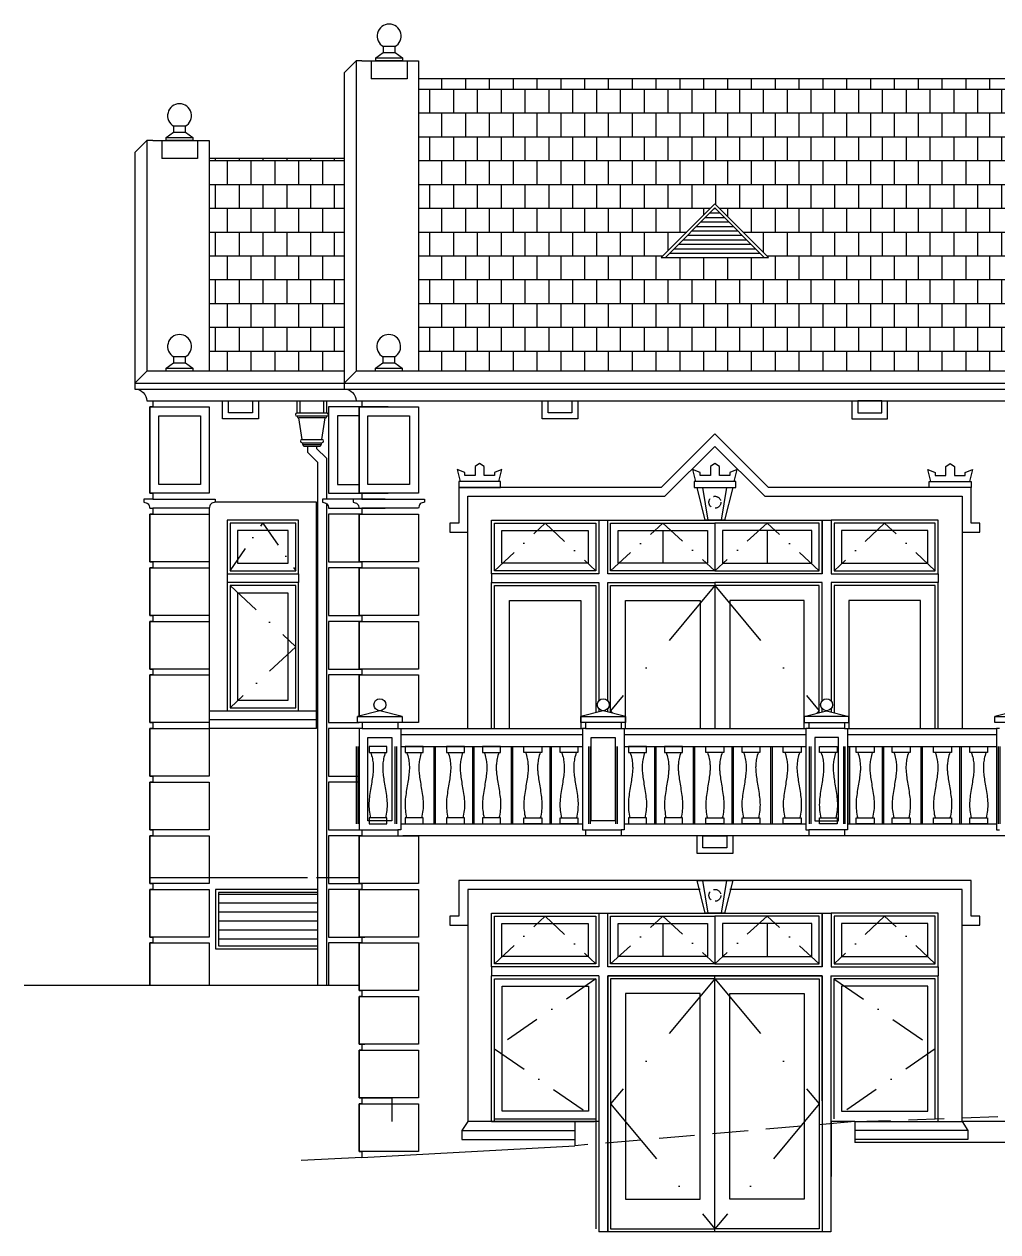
# Model space of a CAD drawing. Extents: x -1876 to 125, y 7132 to 7649.
# Drawn here: x -1876.3 to -1549.3, y 7131.9 to 7537.4 of the extents above; entities that cross this region are included whole.
import ezdxf

# ---------------------------------------------------------------- set-up
doc = ezdxf.new("R2010")
doc.units = 0
doc.header["$LTSCALE"] = 48
doc.header["$MEASUREMENT"] = 0
for name, pattern in [('DASHDOT', [1, 0.5, -0.25, 0, -0.25]), ('DASHDOT2', [0.5, 0.25, -0.125, 0, -0.125]), ('HIDDEN', [0.375, 0.25, -0.125]), ('HIDDEN2', [0.1875, 0.125, -0.0625])]:
    doc.linetypes.add(name, pattern=pattern)
doc.layers.get('0').update_dxf_attribs({"linetype": 'CONTINUOUS'})
for name, color, linetype in [('CO1', 1, 'CONTINUOUS'), ('CO2', 2, 'CONTINUOUS'), ('CO253', 253, 'CONTINUOUS'), ('CO4', 4, 'CONTINUOUS')]:
    doc.layers.add(name, color=color, linetype=linetype)
pattern_1 = [(0, (0, 1387.609), (0, 8), []), (90, (0, 1387.609), (-4, 8), [8, -8])]

# ---------------------------------------------------------------- blocks, each defined once
blk = doc.blocks.new('GRILLE')
at = {"layer": 'CO2'}
for p, q in [((-0.25, 0), (-0.25, 26)), ((0.25, 0), (0.25, 26)), ((12.75, 0), (12.75, 26)), ((13.25, 0), (13.25, 26)), ((25.75, 0), (25.75, 26)), ((26.25, 0), (26.25, 26))]:
    blk.add_line(p, q, dxfattribs=at)
for points in [[(3.9375, 26), (9.9375, 26), (9.9375, 24), (3.9375, 24)], [(16.0625, 26), (22.0625, 26), (22.0625, 24), (16.0625, 24)], [(3.9375, 2), (9.9375, 2), (9.9375, 0), (3.9375, 0)], [(16.0625, 2), (22.0625, 2), (22.0625, 0), (16.0625, 0)]]:
    blk.add_lwpolyline(points, close=True, dxfattribs=at)
for points in [[(4.4375, 24), (4.633257, 23.462583), (4.798397, 22.93654), (4.935707, 22.423042), (5.047974, 21.923258), (5.137988, 21.438358), (5.208535, 20.969512), (5.262403, 20.51789), (5.302381, 20.084661), (5.33079, 19.669676), (5.348094, 19.267505), (5.354288, 18.8714), (5.349369, 18.474612), (5.333335, 18.070391), (5.306182, 17.651989), (5.267906, 17.212657), (5.218506, 16.745646), (5.158183, 16.245995), (5.087962, 15.715892), (5.009075, 15.159316), (4.922752, 14.580244), (4.830224, 13.982651), (4.732723, 13.370516), (4.631479, 12.747816), (4.527723, 12.118527), (4.422978, 11.486058), (4.319928, 10.851538), (4.22155, 10.215527), (4.130822, 9.578587), (4.05072, 8.941277), (3.984221, 8.304159), (3.934301, 7.667792), (3.903937, 7.032737), (3.89555, 6.399425), (3.909336, 5.767763), (3.944934, 5.13753), (4.001984, 4.508502), (4.080126, 3.880457), (4.178999, 3.253173), (4.298244, 2.626428), (4.4375, 2)], [(4.4375, 24), (4.633257, 23.462583), (4.798397, 22.93654), (4.935707, 22.423042), (5.047974, 21.923258), (5.137988, 21.438358), (5.208535, 20.969512), (5.262403, 20.51789), (5.302381, 20.084661), (5.33079, 19.669676), (5.348094, 19.267505), (5.354288, 18.8714), (5.349369, 18.474612), (5.333335, 18.070391), (5.306182, 17.651989), (5.267906, 17.212657), (5.218506, 16.745646), (5.158183, 16.245995), (5.087962, 15.715892), (5.009075, 15.159316), (4.922752, 14.580244), (4.830224, 13.982651), (4.732723, 13.370516), (4.631479, 12.747816), (4.527723, 12.118527), (4.422978, 11.486058), (4.319928, 10.851538), (4.22155, 10.215527), (4.130822, 9.578587), (4.05072, 8.941277), (3.984221, 8.304159), (3.934301, 7.667792), (3.903937, 7.032737), (3.89555, 6.399425), (3.909336, 5.767763), (3.944934, 5.13753), (4.001984, 4.508502), (4.080126, 3.880457), (4.178999, 3.253173), (4.298244, 2.626428), (4.4375, 2)], [(9.4375, 24), (9.241743, 23.462583), (9.076603, 22.93654), (8.939293, 22.423042), (8.827026, 21.923258), (8.737012, 21.438358), (8.666465, 20.969512), (8.612597, 20.51789), (8.572619, 20.084661), (8.54421, 19.669676), (8.526906, 19.267505), (8.520712, 18.8714), (8.525631, 18.474612), (8.541665, 18.070391), (8.568818, 17.651989), (8.607094, 17.212657), (8.656494, 16.745646), (8.716817, 16.245995), (8.787038, 15.715892), (8.865925, 15.159316), (8.952248, 14.580244), (9.044776, 13.982651), (9.142277, 13.370516), (9.243521, 12.747816), (9.347277, 12.118527), (9.452022, 11.486058), (9.555072, 10.851538), (9.65345, 10.215527), (9.744178, 9.578587), (9.82428, 8.941277), (9.890779, 8.304159), (9.940699, 7.667792), (9.971063, 7.032737), (9.97945, 6.399425), (9.965664, 5.767763), (9.930066, 5.13753), (9.873016, 4.508502), (9.794874, 3.880457), (9.696001, 3.253173), (9.576756, 2.626428), (9.4375, 2)], [(16.5625, 24), (16.758257, 23.462583), (16.923397, 22.93654), (17.060707, 22.423042), (17.172974, 21.923258), (17.262988, 21.438358), (17.333535, 20.969512), (17.387403, 20.51789), (17.427381, 20.084661), (17.45579, 19.669676), (17.473094, 19.267505), (17.479288, 18.8714), (17.474369, 18.474612), (17.458335, 18.070391), (17.431182, 17.651989), (17.392906, 17.212657), (17.343506, 16.745646), (17.283183, 16.245995), (17.212962, 15.715892), (17.134075, 15.159316), (17.047752, 14.580244), (16.955224, 13.982651), (16.857723, 13.370516), (16.756479, 12.747816), (16.652723, 12.118527), (16.547978, 11.486058), (16.444928, 10.851538), (16.34655, 10.215527), (16.255822, 9.578587), (16.17572, 8.941277), (16.109221, 8.304159), (16.059301, 7.667792), (16.028937, 7.032737), (16.02055, 6.399425), (16.034336, 5.767763), (16.069934, 5.13753), (16.126984, 4.508502), (16.205126, 3.880457), (16.303999, 3.253173), (16.423244, 2.626428), (16.5625, 2)], [(21.5625, 24), (21.366743, 23.462583), (21.201603, 22.93654), (21.064293, 22.423042), (20.952026, 21.923258), (20.862012, 21.438358), (20.791465, 20.969512), (20.737597, 20.51789), (20.697619, 20.084661), (20.66921, 19.669676), (20.651906, 19.267505), (20.645712, 18.8714), (20.650631, 18.474612), (20.666665, 18.070391), (20.693818, 17.651989), (20.732094, 17.212657), (20.781494, 16.745646), (20.841817, 16.245995), (20.912038, 15.715892), (20.990925, 15.159316), (21.077248, 14.580244), (21.169776, 13.982651), (21.267277, 13.370516), (21.368521, 12.747816), (21.472277, 12.118527), (21.577022, 11.486058), (21.680072, 10.851538), (21.77845, 10.215527), (21.869178, 9.578587), (21.94928, 8.941277), (22.015779, 8.304159), (22.065699, 7.667792), (22.096063, 7.032737), (22.10445, 6.399425), (22.090664, 5.767763), (22.055066, 5.13753), (21.998016, 4.508502), (21.919874, 3.880457), (21.821001, 3.253173), (21.701756, 2.626428), (21.5625, 2)]]:
    blk.add_lwpolyline(points, dxfattribs=at)
blk = doc.blocks.new('SCONCE')
at = {"color": 1}
for p, q in [((-2.25, 0), (-4, 11)), ((2.25, 0), (4, 11))]:
    blk.add_line(p, q, dxfattribs=at)
blk.add_lwpolyline([(-6, 11), (6, 11), (3.25, 0), (-3.25, 0)], close=True)
at = {"color": 1, "linetype": 'HIDDEN2', "ltscale": 0.5}
blk.add_circle((0, 6), 2, dxfattribs=at)
blk = doc.blocks.new('VENT_TRIANGLE')
at = {"layer": 'CO253'}
h = blk.add_hatch(dxfattribs=at)
h.set_pattern_fill('ANSI31', color=256, scale=12, angle=315, style=0)
h.set_pattern_definition([(0, (4429.3664, -6184.9974), (4e-16, 1.5), [])])
h.paths.add_polyline_path([(16.59, 0), (0, 16.59), (-16.59, 0)])
for q in [(-18, 0), (18, 0)]:
    blk.add_line((0, 18), q)
at = {"layer": 'CO2'}
for p, q in [((0, 16.59), (-16.59, 0)), ((0, 16.59), (16.59, 0)), ((-18, 0), (18, 0))]:
    blk.add_line(p, q, dxfattribs=at)

msp = doc.modelspace()

# ---------------------------------------------------------------- hatches: boundary and pattern name
at = {"layer": 'CO253'}
h = msp.add_hatch(dxfattribs=at)
h.set_pattern_fill('AR-B88', color=256, style=0)
h.set_pattern_definition(pattern_1)
h.paths.add_polyline_path([(-1530.33, 7420.87), (-1530.33, 7421.87), (-1527.83, 7423.69), (-1527.83, 7425.72, -3.732051), (-1523.83, 7425.72), (-1523.83, 7423.69), (-1521.33, 7421.87), (-1521.33, 7420.87), (-1514.55, 7420.87), (-1437.08, 7498.34), (-1437.08, 7504.34), (-1435.58, 7504.34), (-1435.58, 7505.34), (-1433.08, 7507.16), (-1433.08, 7509.19, -3.732051), (-1429.08, 7509.19), (-1429.08, 7507.16), (-1426.58, 7505.34), (-1426.58, 7504.34), (-1425.08, 7504.34), (-1410.33, 7519.09), (-1743.82, 7519.09), (-1743.82, 7420.87)])
h.paths.add_polyline_path([(-1626.32, 7459.09), (-1662.32, 7459.09), (-1644.32, 7477.09)], flags=16)
h = msp.add_hatch(dxfattribs=at)
h.set_pattern_fill('AR-B88', color=256, style=0)
h.set_pattern_definition(pattern_1)
h.paths.add_polyline_path([(-1768.82, 7492.34), (-1814.08, 7492.34), (-1814.08, 7420.87), (-1768.82, 7420.87)])

# ---------------------------------------------------------------- linework, layer by layer
at = {"color": 1}
for p, q in [((-1784.61, 7406.87), (-1784.61, 7410.87)), ((-1774.61, 7406.87), (-1774.61, 7410.87)), ((-1774.63, 7405.76), (-1784.6, 7405.76)), ((-1775.18, 7405.2), (-1784.04, 7405.2)), ((-1782.93, 7397.95), (-1776.3, 7397.95)), ((-1782.93, 7396.83), (-1776.3, 7396.83)), ((-1782.65, 7396.28), (-1776.58, 7396.28))]:
    msp.add_line(p, q, dxfattribs=at)
at = {"layer": 'CO1'}
for p, q in [((-1764.82, 7525.09), (-1764.82, 7420.87)), ((-1835.08, 7498.34), (-1835.08, 7420.87)), ((-1839.08, 7416.87), (-1540.83, 7416.87)), ((-1839.08, 7414.87), (-1540.83, 7414.87)), ((-1814.08, 7303.87), (-1778.08, 7303.87)), ((-1777.77, 7245.19), (-1811.02, 7245.19)), ((-1777.77, 7242.19), (-1811.02, 7242.19)), ((-1777.77, 7239.19), (-1811.02, 7239.19)), ((-1777.77, 7236.19), (-1811.02, 7236.19)), ((-1777.77, 7233.19), (-1811.02, 7233.19)), ((-1777.77, 7230.19), (-1811.02, 7230.19)), ((-1718.29, 7168.87), (-1718.29, 7216.87)), ((-1718.29, 7168.87), (-1718.29, 7216.87)), ((-1718.29, 7216.87), (-1718.29, 7216.87)), ((-1684.29, 7216.87), (-1684.29, 7132.87)), ((-1570.35, 7216.87), (-1570.35, 7216.87)), ((-1762.82, 7176.87), (-1752.82, 7176.87)), ((-1752.82, 7176.87), (-1752.82, 7168.87)), ((-1729.29, 7165.87), (-1691.32, 7165.87)), ((-1718.29, 7169.87), (-1684.29, 7169.87)), ((-1597.32, 7168.87), (-1561.35, 7168.87)), ((-1559.35, 7165.87), (-1597.32, 7165.87))]:
    msp.add_line(p, q, dxfattribs=at)
at = {"layer": 'CO1', "linetype": 'HIDDEN'}
for q in [(-1497.18, 7172.5), (-1691.32, 7160.8)]:
    msp.add_line((-1597.32, 7168.87), q, dxfattribs=at)
at = {"layer": 'CO1'}
for points in [[(-1831.08, 7405.87), (-1817.08, 7405.87), (-1817.08, 7382.87), (-1831.08, 7382.87)], [(-1760.82, 7405.87), (-1746.82, 7405.87), (-1746.82, 7382.87), (-1760.82, 7382.87)], [(-1785.08, 7369.87), (-1807.08, 7369.87), (-1807.08, 7353.87), (-1785.08, 7353.87)], [(-1718.32, 7369.87), (-1684.32, 7369.87), (-1684.32, 7353.87), (-1718.32, 7353.87)], [(-1679.32, 7369.87), (-1644.32, 7369.87), (-1644.32, 7353.87), (-1679.32, 7353.87)], [(-1609.32, 7369.87), (-1644.32, 7369.87), (-1644.32, 7353.87), (-1609.32, 7353.87)], [(-1570.32, 7369.87), (-1604.32, 7369.87), (-1604.32, 7353.87), (-1570.32, 7353.87)], [(-1785.08, 7348.87), (-1807.08, 7348.87), (-1807.08, 7307.87), (-1785.08, 7307.87)], [(-1760.82, 7297.87), (-1752.83, 7297.87), (-1752.83, 7269.87), (-1760.82, 7269.87)], [(-1685.82, 7297.87), (-1677.83, 7297.87), (-1677.83, 7269.87), (-1685.82, 7269.87)], [(-1602.82, 7297.87), (-1610.81, 7297.87), (-1610.81, 7269.87), (-1602.82, 7269.87)], [(-1718.32, 7237.87), (-1684.32, 7237.87), (-1684.32, 7221.87), (-1718.32, 7221.87)], [(-1679.32, 7237.87), (-1644.32, 7237.87), (-1644.32, 7221.87), (-1679.32, 7221.87)], [(-1609.32, 7237.87), (-1644.32, 7237.87), (-1644.32, 7221.87), (-1609.32, 7221.87)], [(-1570.32, 7237.87), (-1604.32, 7237.87), (-1604.32, 7221.87), (-1570.32, 7221.87)], [(-1644.32, 7216.87), (-1679.32, 7216.87), (-1679.32, 7132.87), (-1644.32, 7132.87)], [(-1644.32, 7216.87), (-1609.32, 7216.87), (-1609.32, 7132.87), (-1644.32, 7132.87)]]:
    msp.add_lwpolyline(points, close=True, dxfattribs=at)
for points in [[(-1763.82, 7405.87), (-1771.07, 7405.87), (-1771.07, 7382.87), (-1763.82, 7382.87)], [(-1718.32, 7300.87), (-1718.32, 7348.87), (-1684.32, 7348.87), (-1684.32, 7306.2)], [(-1679.32, 7306.2), (-1679.32, 7348.87), (-1644.32, 7348.87), (-1644.32, 7300.87)], [(-1609.32, 7306.2), (-1609.32, 7348.87), (-1644.32, 7348.87), (-1644.32, 7300.87)], [(-1570.32, 7300.87), (-1570.32, 7348.87), (-1604.32, 7348.87), (-1604.32, 7306.2)], [(-1777.77, 7245.87), (-1811.02, 7245.87), (-1811.02, 7227.87), (-1777.77, 7227.87)], [(-1777.77, 7245.87), (-1778.11, 7245.87)], [(-1778.11, 7227.87), (-1777.77, 7227.87)], [(-1718.29, 7169.87), (-1718.29, 7216.87), (-1684.29, 7216.87), (-1684.29, 7169.87)], [(-1570.35, 7169.87), (-1570.35, 7216.87), (-1604.35, 7216.87), (-1604.35, 7169.87)]]:
    msp.add_lwpolyline(points, dxfattribs=at)
at = {"layer": 'CO2'}
for p, q in [((-1759.7, 7525.09), (-1759.7, 7519.09)), ((-1747.7, 7525.09), (-1747.7, 7519.09)), ((-1747.7, 7519.09), (-1759.7, 7519.09)), ((-1830.08, 7498.34), (-1830.08, 7492.34)), ((-1818.08, 7498.34), (-1818.08, 7492.34)), ((-1818.08, 7492.34), (-1830.08, 7492.34)), ((-1833.08, 7410.87), (-1536.83, 7410.87)), ((-1783.61, 7406.87), (-1783.61, 7410.87)), ((-1775.61, 7406.87), (-1775.61, 7410.87)), ((-1784.6, 7406.87), (-1774.63, 7406.87)), ((-1782.93, 7397.95), (-1784.04, 7405.2)), ((-1776.3, 7397.95), (-1775.18, 7405.2)), ((-1662.32, 7381.87), (-1644.32, 7399.87)), ((-1626.32, 7381.87), (-1644.32, 7399.87)), ((-1782.37, 7395.72), (-1776.86, 7395.72)), ((-1781.11, 7395.72), (-1781.11, 7393.72)), ((-1781.11, 7393.72), (-1777.77, 7390.38)), ((-1778.11, 7395.72), (-1778.11, 7394.96)), ((-1778.11, 7394.96), (-1774.77, 7391.62)), ((-1661.08, 7378.87), (-1644.32, 7395.63)), ((-1627.57, 7378.87), (-1644.32, 7395.63)), ((-1777.77, 7390.38), (-1777.77, 7214.7)), ((-1774.77, 7391.62), (-1774.77, 7377.87)), ((-1774.77, 7376.4), (-1774.77, 7214.7)), ((-1683.32, 7370.87), (-1680.32, 7370.87)), ((-1646.82, 7370.87), (-1642.82, 7370.87)), ((-1608.32, 7370.87), (-1605.32, 7370.87)), ((-1661.82, 7367.37), (-1661.82, 7356.37)), ((-1626.82, 7367.37), (-1626.82, 7356.37)), ((-1561.32, 7364.87), (-1561.32, 7349.87)), ((-1561.32, 7364.87), (-1561.32, 7349.87)), ((-1808.08, 7352.87), (-1808.08, 7349.87)), ((-1784.08, 7352.87), (-1784.08, 7349.87)), ((-1719.32, 7352.87), (-1719.32, 7349.87)), ((-1569.32, 7352.87), (-1569.32, 7349.87)), ((-1762.81, 7300.87), (-1750.82, 7300.87)), ((-1687.81, 7300.87), (-1675.82, 7300.87)), ((-1600.83, 7300.87), (-1612.82, 7300.87)), ((-1749.83, 7298.87), (-1688.81, 7298.87)), ((-1674.83, 7298.87), (-1613.81, 7298.87)), ((-1599.83, 7298.87), (-1549.81, 7298.87)), ((-1762.82, 7266.87), (-1750.82, 7266.87)), ((-1687.82, 7266.87), (-1675.82, 7266.87)), ((-1600.82, 7266.87), (-1612.82, 7266.87)), ((-1683.32, 7238.87), (-1680.32, 7238.87)), ((-1646.82, 7238.87), (-1642.82, 7238.87)), ((-1608.32, 7238.87), (-1605.32, 7238.87)), ((-1661.82, 7235.37), (-1661.82, 7224.37)), ((-1626.82, 7235.37), (-1626.82, 7224.37)), ((-1719.32, 7220.87), (-1719.32, 7217.87)), ((-1569.32, 7220.87), (-1569.32, 7217.87)), ((-1719.29, 7168.87), (-1719.29, 7217.87)), ((-1683.29, 7217.87), (-1719.29, 7217.87)), ((-1683.29, 7217.87), (-1683.29, 7131.87)), ((-1605.35, 7217.87), (-1605.35, 7131.87)), ((-1605.35, 7217.87), (-1569.35, 7217.87)), ((-1569.35, 7168.87), (-1569.35, 7217.87)), ((-1719.29, 7168.87), (-1684.79, 7168.87))]:
    msp.add_line(p, q, dxfattribs=at)
for points in [[(-1758.2, 7526.09), (-1755.7, 7527.91), (-1751.7, 7527.91), (-1749.2, 7526.09)], [(-1828.58, 7499.34), (-1826.08, 7501.16), (-1822.08, 7501.16), (-1819.58, 7499.34)], [(-1828.58, 7421.87), (-1826.08, 7423.69), (-1822.08, 7423.69), (-1819.58, 7421.87)], [(-1758.32, 7421.87), (-1755.82, 7423.69), (-1751.82, 7423.69), (-1749.32, 7421.87)], [(-1797.61, 7410.87), (-1797.61, 7404.87), (-1809.61, 7404.87), (-1809.61, 7410.87)], [(-1690.32, 7410.87), (-1690.32, 7404.87), (-1702.32, 7404.87), (-1702.32, 7410.87)], [(-1598.32, 7410.87), (-1598.32, 7404.87), (-1586.32, 7404.87), (-1586.32, 7410.87)], [(-1754.07, 7408.87), (-1774.07, 7408.87), (-1774.07, 7379.87), (-1754.07, 7379.87)], [(-1716.82, 7383.87), (-1715.82, 7387.87), (-1718.32, 7386.87), (-1718.32, 7385.87), (-1721.82, 7385.87), (-1721.82, 7388.87), (-1723.32, 7389.87), (-1724.82, 7388.87), (-1724.82, 7385.87), (-1728.32, 7385.87), (-1728.32, 7386.87), (-1730.82, 7387.87), (-1729.82, 7383.87)], [(-1637.82, 7383.87), (-1636.82, 7387.87), (-1639.32, 7386.87), (-1639.32, 7385.87), (-1642.82, 7385.87), (-1642.82, 7388.87), (-1644.32, 7389.87), (-1645.82, 7388.87), (-1645.82, 7385.87), (-1649.32, 7385.87), (-1649.32, 7386.87), (-1651.82, 7387.87), (-1650.82, 7383.87)], [(-1571.82, 7383.87), (-1572.82, 7387.87), (-1570.32, 7386.87), (-1570.32, 7385.87), (-1566.82, 7385.87), (-1566.82, 7388.87), (-1565.32, 7389.87), (-1563.82, 7388.87), (-1563.82, 7385.87), (-1560.32, 7385.87), (-1560.32, 7386.87), (-1557.82, 7387.87), (-1558.82, 7383.87)], [(-1662.32, 7381.87), (-1730.32, 7381.87), (-1730.32, 7369.87), (-1733.32, 7369.87), (-1733.32, 7366.87), (-1727.32, 7366.87)], [(-1561.32, 7366.87), (-1555.32, 7366.87), (-1555.32, 7369.87), (-1558.32, 7369.87), (-1558.32, 7381.87), (-1626.32, 7381.87)], [(-1791.33, 7376.87), (-1812.08, 7376.87)], [(-1778.08, 7300.87), (-1778.08, 7376.87), (-1791.33, 7376.87)], [(-1727.32, 7300.87), (-1727.32, 7378.87), (-1661.08, 7378.87)], [(-1627.57, 7378.87), (-1561.32, 7378.87), (-1561.32, 7300.87)], [(-1814.08, 7374.87), (-1814.08, 7300.87)], [(-1763.82, 7372.87), (-1774.07, 7372.87), (-1774.07, 7356.87), (-1763.82, 7356.87)], [(-1763.82, 7354.87), (-1774.07, 7354.87), (-1774.07, 7338.87), (-1763.82, 7338.87)], [(-1719.32, 7300.87), (-1719.32, 7349.87), (-1683.32, 7349.87), (-1683.32, 7310.19)], [(-1680.32, 7310.19), (-1680.32, 7349.87), (-1644.32, 7349.87), (-1644.32, 7300.87)], [(-1608.32, 7310.19), (-1608.32, 7349.87), (-1644.32, 7349.87), (-1644.32, 7300.87)], [(-1569.32, 7300.87), (-1569.32, 7349.87), (-1605.32, 7349.87), (-1605.32, 7310.19)], [(-1713.32, 7300.87), (-1713.32, 7343.87), (-1689.32, 7343.87), (-1689.32, 7300.87)], [(-1674.32, 7300.87), (-1674.32, 7343.87), (-1649.32, 7343.87), (-1649.32, 7300.87)], [(-1614.32, 7300.87), (-1614.32, 7343.87), (-1639.32, 7343.87), (-1639.32, 7300.87)], [(-1575.32, 7300.87), (-1575.32, 7343.87), (-1599.32, 7343.87), (-1599.32, 7300.87)], [(-1763.82, 7336.87), (-1774.07, 7336.87), (-1774.07, 7320.87), (-1763.82, 7320.87)], [(-1763.82, 7318.87), (-1774.07, 7318.87), (-1774.07, 7302.87), (-1763.82, 7302.87)], [(-1763.82, 7304.87), (-1763.82, 7318.87), (-1743.82, 7318.87), (-1743.82, 7302.87), (-1749.32, 7302.87)], [(-1814.08, 7306.87), (-1778.08, 7306.87)], [(-1814.08, 7306.87), (-1778.08, 7306.87)], [(-1683.32, 7307.55), (-1683.32, 7306.47)], [(-1680.32, 7306.47), (-1680.32, 7307.55)], [(-1608.32, 7306.47), (-1608.32, 7307.55)], [(-1605.32, 7307.55), (-1605.32, 7306.47)], [(-1778.08, 7300.87), (-1814.08, 7300.87)], [(-1763.82, 7300.87), (-1774.07, 7300.87), (-1774.07, 7284.87), (-1763.81, 7284.87)], [(-1763.81, 7282.87), (-1774.07, 7282.87), (-1774.07, 7266.87), (-1762.07, 7266.87)], [(-1763.82, 7264.87), (-1774.07, 7264.87), (-1774.07, 7248.87), (-1763.82, 7248.87)], [(-1758.32, 7248.87), (-1763.82, 7248.87), (-1763.82, 7264.87), (-1743.82, 7264.87), (-1743.82, 7248.87), (-1758.32, 7248.87)], [(-1638.32, 7264.87), (-1638.32, 7258.87), (-1650.32, 7258.87), (-1650.32, 7264.87)], [(-1561.32, 7234.87), (-1555.32, 7234.87), (-1555.32, 7237.87), (-1558.32, 7237.87), (-1558.32, 7249.87), (-1730.32, 7249.87), (-1730.32, 7237.87), (-1733.32, 7237.87), (-1733.32, 7234.87), (-1727.32, 7234.87)], [(-1777.77, 7246.87), (-1812.02, 7246.87), (-1812.02, 7226.87), (-1777.77, 7226.87)], [(-1777.77, 7246.87), (-1778.11, 7246.87)], [(-1763.82, 7246.87), (-1774.07, 7246.87), (-1774.07, 7230.87), (-1763.82, 7230.87)], [(-1758.32, 7230.87), (-1763.82, 7230.87), (-1763.82, 7246.87), (-1758.32, 7246.87)], [(-1758.32, 7246.87), (-1743.82, 7246.87), (-1743.82, 7230.87), (-1758.32, 7230.87)], [(-1649.32, 7246.87), (-1727.29, 7246.87), (-1727.29, 7168.87)], [(-1561.35, 7168.87), (-1561.35, 7246.87), (-1639.32, 7246.87)], [(-1834.08, 7214.7), (-1834.08, 7228.87), (-1814.08, 7228.87), (-1814.08, 7214.7)], [(-1778.11, 7226.87), (-1777.77, 7226.87)], [(-1763.82, 7228.87), (-1774.07, 7228.87), (-1774.07, 7214.7)], [(-1758.32, 7212.87), (-1763.82, 7212.87), (-1763.82, 7228.87), (-1758.32, 7228.87)], [(-1758.32, 7228.87), (-1743.82, 7228.87), (-1743.82, 7212.87), (-1758.32, 7212.87)], [(-1680.32, 7131.87), (-1680.32, 7217.87), (-1644.32, 7217.87)], [(-1644.32, 7131.87), (-1644.32, 7217.87), (-1680.32, 7217.87), (-1680.32, 7131.87)], [(-1644.32, 7131.87), (-1644.32, 7217.87), (-1680.32, 7217.87)], [(-1608.32, 7175.87), (-1608.32, 7217.87), (-1644.32, 7217.87)], [(-1608.32, 7175.87), (-1608.32, 7217.87), (-1644.32, 7217.87)], [(-1644.32, 7131.87), (-1644.32, 7217.87), (-1608.32, 7217.87)], [(-1644.32, 7131.87), (-1644.32, 7217.87), (-1608.32, 7217.87)], [(-1758.32, 7194.87), (-1763.82, 7194.87), (-1763.82, 7210.87), (-1758.32, 7210.87)], [(-1758.32, 7210.87), (-1743.82, 7210.87), (-1743.82, 7194.87), (-1758.32, 7194.87)], [(-1758.32, 7176.87), (-1763.82, 7176.87), (-1763.82, 7192.87), (-1758.32, 7192.87)], [(-1758.32, 7192.87), (-1743.82, 7192.87), (-1743.82, 7176.87), (-1758.32, 7176.87)], [(-1758.32, 7158.87), (-1763.82, 7158.87), (-1763.82, 7174.87), (-1758.32, 7174.87)], [(-1758.32, 7174.87), (-1743.82, 7174.87), (-1743.82, 7158.87), (-1758.32, 7158.87)], [(-1691.32, 7168.87), (-1727.29, 7168.87), (-1729.29, 7165.87), (-1729.29, 7162.87), (-1691.32, 7162.87)], [(-1691.32, 7168.87), (-1727.29, 7168.87)], [(-1597.32, 7168.87), (-1561.35, 7168.87), (-1559.35, 7165.87), (-1559.35, 7162.87), (-1597.33, 7162.87)], [(-1543.33, 7168.87), (-1561.35, 7168.87)]]:
    msp.add_lwpolyline(points, dxfattribs=at)
for points in [[(-1755.7, 7527.91), (-1751.7, 7527.91), (-1751.7, 7529.91), (-1755.7, 7529.91)], [(-1749.2, 7525.09), (-1758.2, 7525.09), (-1758.2, 7526.09), (-1749.2, 7526.09)], [(-1826.08, 7501.16), (-1822.08, 7501.16), (-1822.08, 7503.16), (-1826.08, 7503.16)], [(-1819.58, 7498.34), (-1828.58, 7498.34), (-1828.58, 7499.34), (-1819.58, 7499.34)], [(-1826.08, 7423.69), (-1822.08, 7423.69), (-1822.08, 7425.69), (-1826.08, 7425.69)], [(-1755.82, 7423.69), (-1751.82, 7423.69), (-1751.82, 7425.69), (-1755.82, 7425.69)], [(-1819.58, 7420.87), (-1828.58, 7420.87), (-1828.58, 7421.87), (-1819.58, 7421.87)], [(-1749.32, 7420.87), (-1758.32, 7420.87), (-1758.32, 7421.87), (-1749.32, 7421.87)], [(-1807.61, 7410.87), (-1799.61, 7410.87), (-1799.61, 7406.87), (-1807.61, 7406.87)], [(-1700.32, 7410.87), (-1692.32, 7410.87), (-1692.32, 7406.87), (-1700.32, 7406.87)], [(-1588.32, 7410.87), (-1596.32, 7410.87), (-1596.32, 7406.87), (-1588.32, 7406.87)], [(-1834.08, 7408.87), (-1814.08, 7408.87), (-1814.08, 7379.87), (-1834.08, 7379.87)], [(-1763.82, 7408.87), (-1743.82, 7408.87), (-1743.82, 7379.87), (-1763.82, 7379.87)], [(-1730.32, 7381.87), (-1716.32, 7381.87), (-1716.32, 7383.87), (-1730.32, 7383.87)], [(-1651.32, 7381.87), (-1637.32, 7381.87), (-1637.32, 7383.87), (-1651.32, 7383.87)], [(-1558.32, 7381.87), (-1572.32, 7381.87), (-1572.32, 7383.87), (-1558.32, 7383.87)], [(-1834.08, 7372.87), (-1814.08, 7372.87), (-1814.08, 7356.87), (-1834.08, 7356.87)], [(-1763.82, 7372.87), (-1743.82, 7372.87), (-1743.82, 7356.87), (-1763.82, 7356.87)], [(-1784.08, 7370.87), (-1808.08, 7370.87), (-1808.08, 7352.87), (-1784.08, 7352.87)], [(-1719.32, 7370.87), (-1683.32, 7370.87), (-1683.32, 7352.87), (-1719.32, 7352.87)], [(-1680.32, 7370.87), (-1608.32, 7370.87), (-1608.32, 7352.87), (-1680.32, 7352.87)], [(-1608.32, 7370.87), (-1608.32, 7370.87), (-1608.32, 7352.87), (-1608.32, 7352.87)], [(-1569.32, 7370.87), (-1605.32, 7370.87), (-1605.32, 7352.87), (-1569.32, 7352.87)], [(-1787.58, 7367.37), (-1804.58, 7367.37), (-1804.58, 7356.37), (-1787.58, 7356.37)], [(-1715.82, 7367.37), (-1686.82, 7367.37), (-1686.82, 7356.37), (-1715.82, 7356.37)], [(-1676.82, 7367.37), (-1646.82, 7367.37), (-1646.82, 7356.37), (-1676.82, 7356.37)], [(-1611.82, 7367.37), (-1641.82, 7367.37), (-1641.82, 7356.37), (-1611.82, 7356.37)], [(-1572.82, 7367.37), (-1601.82, 7367.37), (-1601.82, 7356.37), (-1572.82, 7356.37)], [(-1834.08, 7354.87), (-1814.08, 7354.87), (-1814.08, 7338.87), (-1834.08, 7338.87)], [(-1763.82, 7354.87), (-1743.82, 7354.87), (-1743.82, 7338.87), (-1763.82, 7338.87)], [(-1784.08, 7349.87), (-1808.08, 7349.87), (-1808.08, 7306.87), (-1784.08, 7306.87)], [(-1787.58, 7346.37), (-1804.58, 7346.37), (-1804.58, 7310.37), (-1787.58, 7310.37)], [(-1834.08, 7336.87), (-1814.08, 7336.87), (-1814.08, 7320.87), (-1834.08, 7320.87)], [(-1763.82, 7336.87), (-1743.82, 7336.87), (-1743.82, 7320.87), (-1763.82, 7320.87)], [(-1834.08, 7318.87), (-1814.08, 7318.87), (-1814.08, 7302.87), (-1834.08, 7302.87)], [(-1834.08, 7300.87), (-1814.08, 7300.87), (-1814.08, 7284.87), (-1834.08, 7284.87)], [(-1834.08, 7282.87), (-1814.08, 7282.87), (-1814.08, 7266.87), (-1834.08, 7266.87)], [(-1834.08, 7264.87), (-1814.08, 7264.87), (-1814.08, 7248.87), (-1834.08, 7248.87)], [(-1648.32, 7264.87), (-1640.32, 7264.87), (-1640.32, 7260.87), (-1648.32, 7260.87)], [(-1834.08, 7246.87), (-1814.08, 7246.87), (-1814.08, 7230.87), (-1834.08, 7230.87)], [(-1719.32, 7238.87), (-1683.32, 7238.87), (-1683.32, 7220.87), (-1719.32, 7220.87)], [(-1680.32, 7238.87), (-1608.32, 7238.87), (-1608.32, 7220.87), (-1680.32, 7220.87)], [(-1608.32, 7238.87), (-1608.32, 7238.87), (-1608.32, 7220.87), (-1608.32, 7220.87)], [(-1569.32, 7238.87), (-1605.32, 7238.87), (-1605.32, 7220.87), (-1569.32, 7220.87)], [(-1715.82, 7235.37), (-1686.82, 7235.37), (-1686.82, 7224.37), (-1715.82, 7224.37)], [(-1676.82, 7235.37), (-1646.82, 7235.37), (-1646.82, 7224.37), (-1676.82, 7224.37)], [(-1611.82, 7235.37), (-1641.82, 7235.37), (-1641.82, 7224.37), (-1611.82, 7224.37)], [(-1572.82, 7235.37), (-1601.82, 7235.37), (-1601.82, 7224.37), (-1572.82, 7224.37)], [(-1644.32, 7217.87), (-1608.32, 7217.87), (-1608.32, 7131.87), (-1644.32, 7131.87)], [(-1686.79, 7172.37), (-1715.79, 7172.37), (-1715.79, 7214.37), (-1686.79, 7214.37)], [(-1649.32, 7211.87), (-1674.32, 7211.87), (-1674.32, 7142.87), (-1649.32, 7142.87)], [(-1639.32, 7211.87), (-1614.32, 7211.87), (-1614.32, 7142.87), (-1639.32, 7142.87)], [(-1601.85, 7172.37), (-1572.85, 7172.37), (-1572.85, 7214.37), (-1601.85, 7214.37)]]:
    msp.add_lwpolyline(points, close=True, dxfattribs=at)
for points in [[(-1833.08, 7377.87), (-1812.08, 7377.87), (-1812.08, 7376.87, 0.414214), (-1814.08, 7374.87), (-1833.08, 7374.87)], [(-1755.07, 7377.87), (-1776.07, 7377.87), (-1776.07, 7376.87, -0.414214), (-1774.07, 7374.87), (-1755.07, 7374.87)], [(-1762.82, 7377.87), (-1741.82, 7377.87), (-1741.82, 7376.87, 0.414214), (-1743.82, 7374.87), (-1762.82, 7374.87)]]:
    msp.add_lwpolyline(points, format="xyb", dxfattribs=at)
for centre, radius, start, end in [((-1753.7, 7533.41), 4, 298.955, 241.045), ((-1824.08, 7506.66), 4, 298.955, 241.045), ((-1824.08, 7429.19), 4, 298.955, 241.045), ((-1753.82, 7429.19), 4, 298.955, 241.045), ((-1784.6, 7406.31), 0.558, 90, 270), ((-1784.04, 7405.76), 0.558, 180, 270), ((-1775.18, 7405.76), 0.558, 270, 0), ((-1774.63, 7406.31), 0.558, 270, 90), ((-1782.93, 7397.39), 0.558, 90, 270), ((-1776.3, 7397.39), 0.558, 270, 90), ((-1783.54, 7396.18), 0.901, 6.3134, 46.8167), ((-1781.75, 7396.38), 0.901, 186.3134, 226.8167), ((-1777.47, 7396.38), 0.901, 313.1833, 353.6866), ((-1775.68, 7396.18), 0.901, 133.1833, 173.6866)]:
    msp.add_arc(centre, radius, start, end, dxfattribs=at)
at = {"layer": 'CO253'}
for p, q in [((-1834.08, 7250.87), (-1781.11, 7250.87)), ((-1778.11, 7250.87), (-1763.82, 7250.87))]:
    msp.add_line(p, q, dxfattribs=at)
at = {"layer": 'CO253', "linetype": 'DASHDOT2', "ltscale": 0.75}
for points in [[(-1807.08, 7353.87), (-1796.08, 7369.87), (-1785.08, 7353.87)], [(-1718.32, 7353.87), (-1701.32, 7369.87), (-1684.32, 7353.87)], [(-1679.32, 7353.87), (-1661.82, 7369.87), (-1644.32, 7353.87)], [(-1609.32, 7353.87), (-1626.82, 7369.87), (-1644.32, 7353.87)], [(-1570.32, 7353.87), (-1587.32, 7369.87), (-1604.32, 7353.87)], [(-1718.32, 7221.87), (-1701.32, 7237.87), (-1684.32, 7221.87)], [(-1679.32, 7221.87), (-1661.82, 7237.87), (-1644.32, 7221.87)], [(-1609.32, 7221.87), (-1626.82, 7237.87), (-1644.32, 7221.87)], [(-1570.32, 7221.87), (-1587.32, 7237.87), (-1604.32, 7221.87)]]:
    msp.add_lwpolyline(points, dxfattribs=at)
at = {"layer": 'CO253', "linetype": 'DASHDOT2'}
for points in [[(-1807.08, 7348.87), (-1785.08, 7328.37), (-1807.08, 7307.87)], [(-1684.29, 7216.87), (-1718.29, 7193.37), (-1684.29, 7169.87)], [(-1604.35, 7216.87), (-1570.35, 7193.37), (-1604.35, 7169.87)]]:
    msp.add_lwpolyline(points, dxfattribs=at)
at = {"layer": 'CO253', "linetype": 'DASHDOT'}
for points in [[(-1644.32, 7348.87), (-1679.32, 7306.87), (-1678.61, 7306.01)], [(-1644.32, 7348.87), (-1609.32, 7306.87), (-1610.04, 7306.01)], [(-1644.32, 7216.87), (-1679.32, 7174.87), (-1644.32, 7132.87)], [(-1644.32, 7216.87), (-1609.32, 7174.87), (-1644.32, 7132.87)]]:
    msp.add_lwpolyline(points, dxfattribs=at)
at = {"layer": 'CO4'}
for p, q in [((-1762.82, 7525.09), (-1743.82, 7525.09)), ((-1753.7, 7525.09), (-1748.2, 7525.09)), ((-1743.82, 7525.09), (-1743.82, 7420.87)), ((-1768.82, 7519.09), (-1768.82, 7416.87)), ((-1410.33, 7519.09), (-1743.82, 7519.09)), ((-1833.08, 7498.34), (-1814.08, 7498.34)), ((-1814.08, 7498.34), (-1814.08, 7420.87)), ((-1839.08, 7492.34), (-1839.08, 7416.87)), ((-1768.82, 7492.34), (-1814.08, 7492.34)), ((-1768.82, 7420.87), (-1833.08, 7420.87)), ((-1514.55, 7420.87), (-1764.82, 7420.87)), ((-1833.08, 7410.87), (-1833.08, 7408.87)), ((-1762.82, 7410.87), (-1762.82, 7408.87)), ((-1762.82, 7410.87), (-1762.82, 7408.87)), ((-1833.08, 7379.87), (-1833.08, 7377.87)), ((-1762.82, 7379.87), (-1762.82, 7377.87)), ((-1833.08, 7374.87), (-1833.08, 7372.87)), ((-1762.82, 7374.87), (-1762.82, 7372.87)), ((-1833.08, 7356.87), (-1833.08, 7354.87)), ((-1762.82, 7356.87), (-1762.82, 7354.87)), ((-1833.08, 7338.87), (-1833.08, 7336.87)), ((-1762.82, 7338.87), (-1762.82, 7336.87)), ((-1833.08, 7320.87), (-1833.08, 7318.87)), ((-1762.82, 7320.87), (-1762.82, 7318.87)), ((-1833.08, 7302.87), (-1833.08, 7300.87)), ((-1762.81, 7302.87), (-1762.81, 7300.87)), ((-1750.82, 7302.87), (-1750.82, 7300.87)), ((-1749.83, 7300.87), (-1688.81, 7300.87)), ((-1687.81, 7302.87), (-1687.81, 7300.87)), ((-1675.82, 7302.87), (-1675.82, 7300.87)), ((-1674.83, 7300.87), (-1613.81, 7300.87)), ((-1612.82, 7302.87), (-1612.82, 7300.87)), ((-1600.83, 7302.87), (-1600.83, 7300.87)), ((-1599.83, 7300.87), (-1549.81, 7300.87)), ((-1749.83, 7294.87), (-1688.81, 7294.87)), ((-1674.83, 7294.87), (-1613.81, 7294.87)), ((-1599.83, 7294.87), (-1549.81, 7294.87)), ((-1833.08, 7284.87), (-1833.08, 7282.87)), ((-1749.83, 7268.87), (-1688.81, 7268.87)), ((-1674.83, 7268.87), (-1613.81, 7268.87)), ((-1599.83, 7268.87), (-1549.81, 7268.87)), ((-1833.08, 7266.87), (-1833.08, 7264.87)), ((-1833.08, 7266.87), (-1833.08, 7264.87)), ((-1762.82, 7266.87), (-1762.82, 7264.87)), ((-1762.82, 7266.87), (-1762.82, 7264.87)), ((-1750.82, 7266.87), (-1750.82, 7264.87)), ((-1546.83, 7264.87), (-1749.07, 7264.87)), ((-1687.82, 7266.87), (-1687.82, 7264.87)), ((-1687.82, 7266.87), (-1687.82, 7264.87)), ((-1675.82, 7266.87), (-1675.82, 7264.87)), ((-1612.82, 7266.87), (-1612.82, 7264.87)), ((-1600.82, 7266.87), (-1600.82, 7264.87)), ((-1600.82, 7266.87), (-1600.82, 7264.87)), ((-1833.08, 7248.87), (-1833.08, 7246.87)), ((-1833.08, 7248.87), (-1833.08, 7246.87)), ((-1762.82, 7248.87), (-1762.82, 7246.87)), ((-1762.82, 7248.87), (-1762.82, 7246.87)), ((-1833.08, 7230.87), (-1833.08, 7228.87)), ((-1762.82, 7230.87), (-1762.82, 7228.87)), ((-1876.25, 7214.7), (-1763.82, 7214.7)), ((-1762.82, 7212.87), (-1762.82, 7210.87)), ((-1762.82, 7212.87), (-1762.82, 7210.87)), ((-1762.82, 7194.87), (-1762.82, 7192.87)), ((-1762.82, 7176.87), (-1762.82, 7174.87)), ((-1762.82, 7176.87), (-1762.82, 7174.87)), ((-1691.32, 7168.87), (-1691.32, 7160.8)), ((-1683.31, 7168.87), (-1691.32, 7168.87)), ((-1683.31, 7168.87), (-1683.29, 7131.87)), ((-1605.32, 7168.87), (-1605.35, 7131.87)), ((-1597.32, 7168.87), (-1605.32, 7168.87)), ((-1597.32, 7168.87), (-1597.32, 7161.87)), ((-1497.18, 7161.87), (-1597.32, 7161.87)), ((-1762.82, 7156.87), (-1691.32, 7160.8)), ((-1762.82, 7158.87), (-1762.82, 7156.87)), ((-1762.82, 7156.87), (-1783.23, 7155.87)), ((-1605.35, 7131.87), (-1683.29, 7131.87))]:
    msp.add_line(p, q, dxfattribs=at)
for points in [[(-1762.82, 7525.09), (-1764.82, 7525.09), (-1768.82, 7521.09), (-1768.82, 7519.09)], [(-1833.08, 7498.34), (-1835.08, 7498.34), (-1839.08, 7494.34), (-1839.08, 7492.34)], [(-1833.08, 7408.87), (-1834.08, 7408.87), (-1834.08, 7379.87), (-1833.08, 7379.87)], [(-1762.82, 7408.87), (-1763.82, 7408.87), (-1763.82, 7379.87), (-1762.82, 7379.87)], [(-1833.08, 7372.87), (-1834.08, 7372.87), (-1834.08, 7356.87), (-1833.08, 7356.87)], [(-1762.82, 7372.87), (-1763.82, 7372.87), (-1763.82, 7356.87), (-1762.82, 7356.87)], [(-1833.08, 7354.87), (-1834.08, 7354.87), (-1834.08, 7338.87), (-1833.08, 7338.87)], [(-1762.82, 7354.87), (-1763.82, 7354.87), (-1763.82, 7338.87), (-1762.82, 7338.87)], [(-1833.08, 7336.87), (-1834.08, 7336.87), (-1834.08, 7320.87), (-1833.08, 7320.87)], [(-1762.82, 7336.87), (-1763.82, 7336.87), (-1763.82, 7320.87), (-1762.82, 7320.87)], [(-1833.08, 7318.87), (-1834.08, 7318.87), (-1834.08, 7302.87), (-1833.08, 7302.87)], [(-1762.82, 7318.87), (-1763.82, 7318.87), (-1763.82, 7305)], [(-1749.32, 7304.87), (-1756.82, 7306.87), (-1764.32, 7304.87)], [(-1674.32, 7304.87), (-1681.82, 7306.87), (-1689.32, 7304.87)], [(-1614.32, 7304.87), (-1606.82, 7306.87), (-1599.32, 7304.87)], [(-1535.32, 7304.87), (-1542.82, 7306.87), (-1550.32, 7304.87)], [(-1833.08, 7300.87), (-1834.08, 7300.87), (-1834.08, 7284.87), (-1833.08, 7284.87)], [(-1762.81, 7300.87), (-1763.81, 7300.87), (-1763.81, 7266.87), (-1762.81, 7266.87)], [(-1750.83, 7300.87), (-1749.83, 7300.87), (-1749.83, 7266.87), (-1750.83, 7266.87)], [(-1687.81, 7300.87), (-1688.81, 7300.87), (-1688.81, 7266.87), (-1687.81, 7266.87)], [(-1675.83, 7300.87), (-1674.83, 7300.87), (-1674.83, 7266.87), (-1675.83, 7266.87)], [(-1612.81, 7300.87), (-1613.81, 7300.87), (-1613.81, 7266.87), (-1612.81, 7266.87)], [(-1600.83, 7300.87), (-1599.83, 7300.87), (-1599.83, 7266.87), (-1600.83, 7266.87)], [(-1548.81, 7300.87), (-1549.81, 7300.87), (-1549.81, 7266.87), (-1548.81, 7266.87)], [(-1833.08, 7282.87), (-1834.08, 7282.87), (-1834.08, 7266.87), (-1833.08, 7266.87)], [(-1833.08, 7264.87), (-1834.08, 7264.87), (-1834.08, 7248.87), (-1833.08, 7248.87)], [(-1762.82, 7264.87), (-1763.82, 7264.87), (-1763.82, 7248.87), (-1762.82, 7248.87)], [(-1833.08, 7246.87), (-1834.08, 7246.87), (-1834.08, 7230.87), (-1833.08, 7230.87)], [(-1762.82, 7246.87), (-1763.82, 7246.87), (-1763.82, 7230.87), (-1761.82, 7230.87)], [(-1833.08, 7228.87), (-1834.08, 7228.87), (-1834.08, 7214.7)], [(-1762.82, 7228.87), (-1763.82, 7228.87), (-1763.82, 7212.87), (-1762.82, 7212.87)], [(-1762.82, 7210.87), (-1763.82, 7210.87), (-1763.82, 7194.87), (-1761.82, 7194.87)], [(-1762.82, 7192.87), (-1763.82, 7192.87), (-1763.82, 7176.87), (-1762.82, 7176.87)], [(-1762.82, 7174.87), (-1763.82, 7174.87), (-1763.82, 7158.87), (-1762.82, 7158.87)]]:
    msp.add_lwpolyline(points, dxfattribs=at)
for points in [[(-1833.08, 7420.87), (-1835.08, 7420.87), (-1839.08, 7416.87), (-1839.08, 7414.87, -0.414214), (-1835.08, 7410.87), (-1833.08, 7410.87)], [(-1762.82, 7420.87), (-1764.82, 7420.87), (-1768.82, 7416.87), (-1768.82, 7414.87, -0.414214), (-1764.82, 7410.87), (-1762.82, 7410.87)], [(-1833.08, 7377.87), (-1836.08, 7377.87), (-1836.08, 7376.87, -0.414214), (-1834.08, 7374.87), (-1833.08, 7374.87)], [(-1762.82, 7377.87), (-1765.82, 7377.87), (-1765.82, 7376.87, -0.414214), (-1763.82, 7374.87), (-1762.82, 7374.87)]]:
    msp.add_lwpolyline(points, format="xyb", dxfattribs=at)
for points in [[(-1749.32, 7302.87), (-1764.32, 7302.87), (-1764.32, 7304.87), (-1749.32, 7304.87)], [(-1674.32, 7302.87), (-1689.32, 7302.87), (-1689.32, 7304.87), (-1674.32, 7304.87)], [(-1614.32, 7302.87), (-1599.32, 7302.87), (-1599.32, 7304.87), (-1614.32, 7304.87)], [(-1535.32, 7302.87), (-1550.32, 7302.87), (-1550.32, 7304.87), (-1535.32, 7304.87)]]:
    msp.add_lwpolyline(points, close=True, dxfattribs=at)
for centre in [(-1756.82, 7308.87), (-1681.82, 7308.87), (-1606.82, 7308.87)]:
    msp.add_circle(centre, 2, dxfattribs=at)

# ---------------------------------------------------------------- block references
at = {"layer": 'CO2'}
for name, p in [('VENT_TRIANGLE', (-1644.32, 7459.09)), ('SCONCE', (-1644.32, 7370.87)), ('GRILLE', (-1712.38, 7268.87)), ('GRILLE', (-1651.28, 7268.87)), ('GRILLE', (-1625.28, 7268.87)), ('GRILLE', (-1600.82, 7268.87)), ('GRILLE', (-1574.82, 7268.87)), ('SCONCE', (-1644.32, 7238.87))]:
    msp.add_blockref(name, p, dxfattribs=at)
at = {"layer": 'CO2', "xscale": -1}
for p in [(-1738.38, 7268.87), (-1712.38, 7268.87), (-1651.28, 7268.87)]:
    msp.add_blockref('GRILLE', p, dxfattribs=at)

doc.saveas('drawing.dxf')
